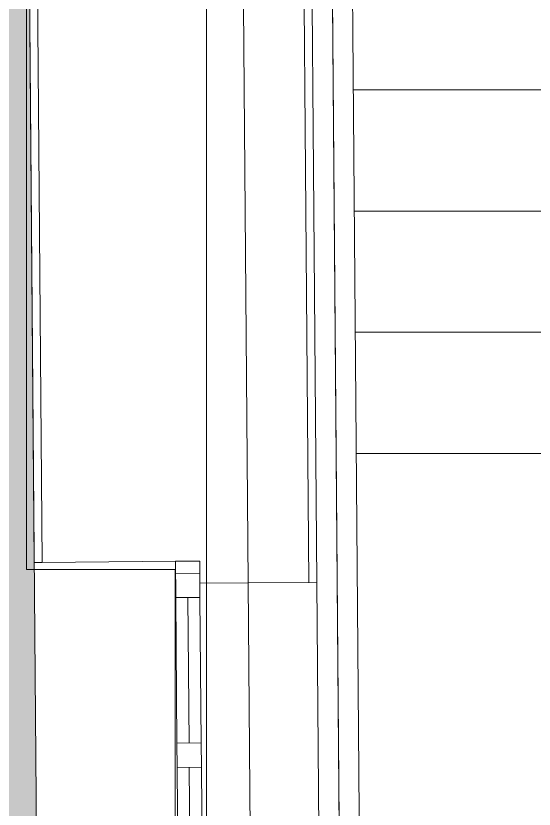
# Model space of a CAD drawing. Header units: millimetres. Extents: x 0 to 1189, y 0 to 841.
# Drawn here: x 852.45 to 865.29, y 557.33 to 576.96 of the extents above; entities that cross this region are included whole.
import ezdxf

# ---------------------------------------------------------------- set-up
doc = ezdxf.new("R2010")
doc.units = ezdxf.units.MM

msp = doc.modelspace()

# ---------------------------------------------------------------- hatches: boundary and pattern name
at = {"true_color": 0xf1d696}
h = msp.add_hatch(color=41, dxfattribs=at)
h.dxf.hatch_style = 2
h.paths.add_polyline_path([(852.564303, 605.411696), (853.041303, 546.514606), (852.341302, 546.515606), (851.864301, 605.414696)])

# ---------------------------------------------------------------- linework, layer by layer
at = {"color": 7, "lineweight": 0}
for points in [[(857.17331, 237.628134), (857.17331, 717.840867)], [(859.968314, 617.281714), (861.935317, 374.135342)], [(861.021315, 487.067515), (859.968314, 617.281714)], [(860.469315, 617.244714), (861.521316, 487.071515)], [(853.041303, 546.514606), (852.558303, 606.111697)], [(858.208311, 562.925631), (858.001311, 588.45567)], [(859.501313, 588.46767), (859.708313, 562.938631)], [(859.908314, 562.939631), (859.701313, 588.46867)], [(852.706303, 587.912669), (852.904303, 563.433631)], [(852.906303, 587.913669), (853.104303, 563.434631)], [(852.716303, 563.259631), (852.716303, 586.594667)], [(875.227337, 575.128649), (860.809315, 575.128649)], [(875.227337, 575.128649), (860.809315, 575.128649)], [(875.227337, 572.128645), (860.834315, 572.128645)], [(875.227337, 572.128645), (860.834315, 572.128645)], [(875.358337, 569.12864), (860.858315, 569.12864)], [(875.358337, 569.12864), (860.858315, 569.12864)], [(875.381337, 566.128636), (860.882315, 566.128636)], [(853.104303, 563.434631), (856.403308, 563.461632)], [(856.403308, 563.461632), (857.003309, 563.466632)], [(857.003309, 563.466632), (856.403308, 563.461632)], [(856.411308, 562.56163), (856.403308, 563.461632)], [(856.403308, 563.461632), (856.411308, 562.56163)], [(857.003309, 563.466632), (857.011309, 562.56663)], [(857.011309, 562.56663), (857.003309, 563.466632)], [(856.394308, 563.259631), (852.716303, 563.259631)], [(852.904303, 563.433631), (853.104303, 563.434631)], [(852.905303, 563.259631), (852.904303, 563.433631)], [(856.394308, 545.864605), (856.394308, 563.259631)], [(856.406308, 563.161631), (857.006309, 563.166631)], [(857.008309, 562.916631), (858.208311, 562.925631)], [(858.208311, 562.925631), (859.908314, 562.939631)], [(858.208311, 562.925631), (858.340311, 546.526606)], [(859.908314, 562.939631), (860.040314, 546.540606)], [(857.011309, 562.56663), (856.411308, 562.56163)], [(856.440308, 558.961625), (856.411308, 562.56163)], [(856.711309, 562.56363), (856.740309, 558.963625)], [(857.011309, 562.56663), (857.040309, 558.966625)], [(856.440308, 558.961625), (857.040309, 558.966625)], [(856.445308, 558.361624), (856.440308, 558.961625)], [(856.440308, 558.961625), (856.445308, 558.361624)], [(857.040309, 558.966625), (857.045309, 558.366624)], [(857.045309, 558.366624), (857.040309, 558.966625)], [(857.045309, 558.366624), (856.445308, 558.361624)], [(856.505309, 550.961612), (856.445308, 558.361624)], [(856.745309, 558.363624), (856.805309, 550.964612)], [(857.045309, 558.366624), (857.105309, 550.966612)]]:
    msp.add_lwpolyline(points, dxfattribs=at)

doc.saveas('drawing.dxf')
